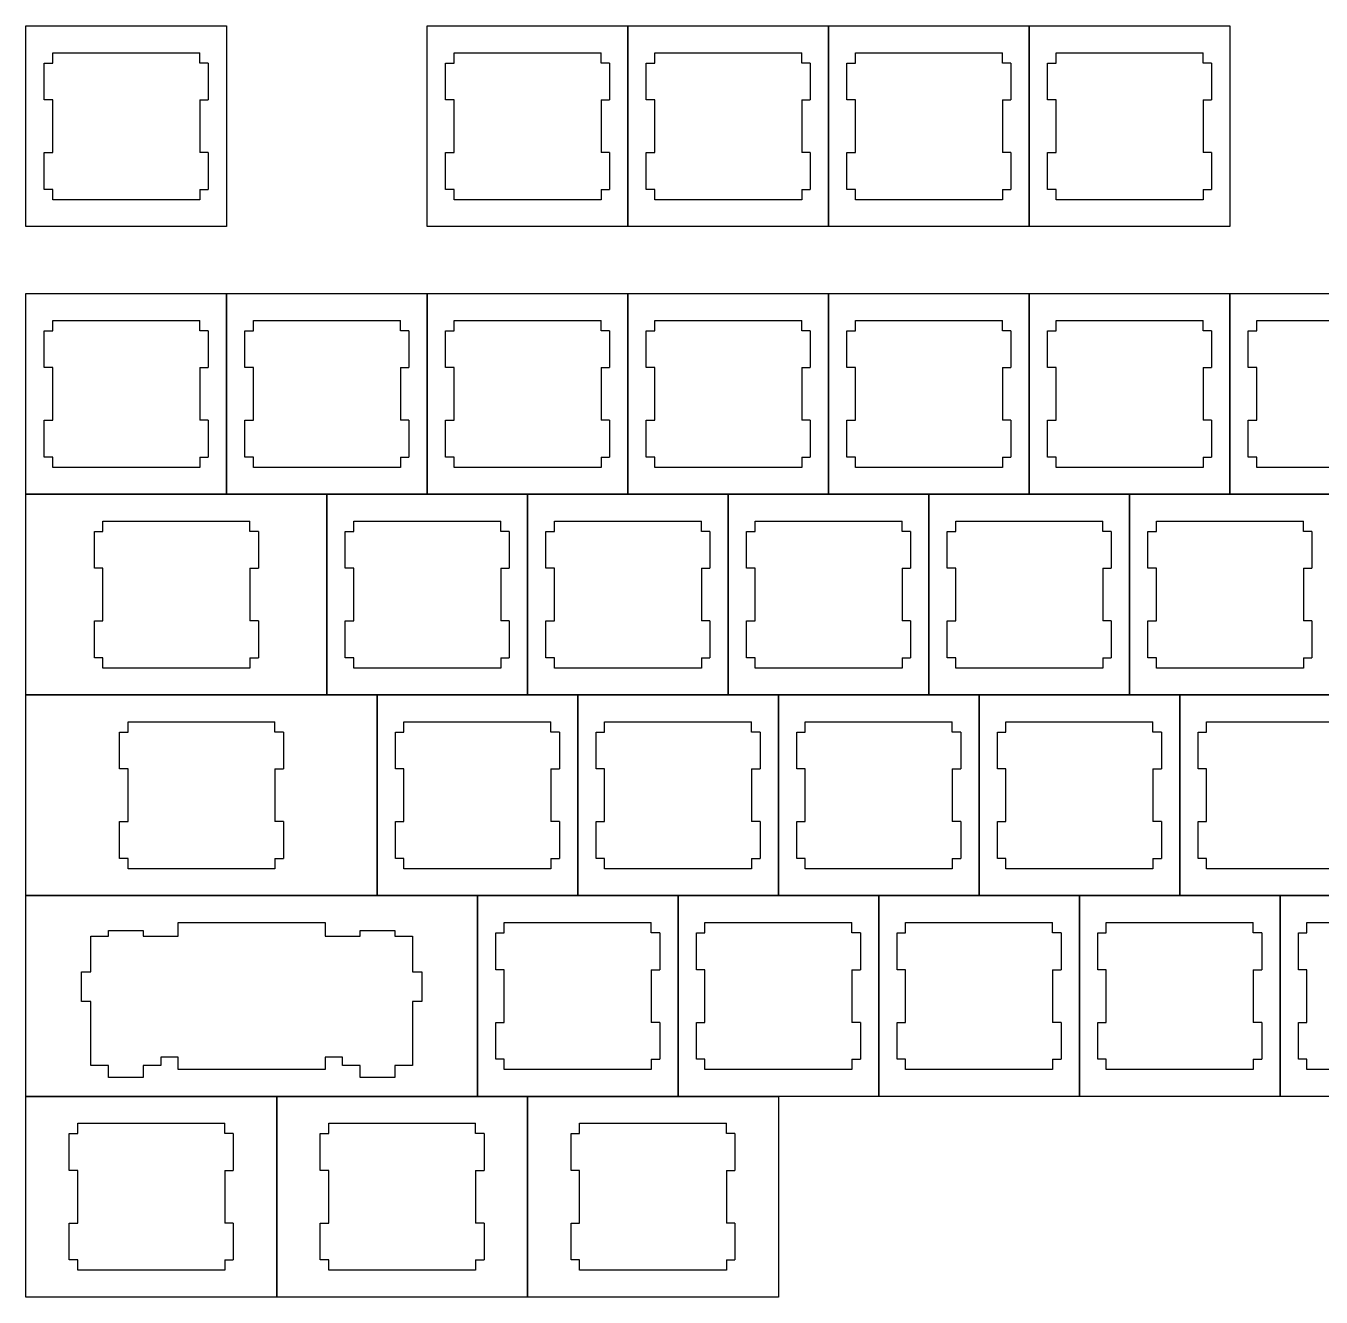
# Model space of a CAD drawing. Header units: inches. Extents: x -2.1 to 25.5, y 2.5 to 14.2.
# Drawn here: x 8.5 to 13.341, y 3.875 to 8.625 of the extents above; entities that cross this region are included whole.
import ezdxf

# ---------------------------------------------------------------- set-up
doc = ezdxf.new("R2010")
doc.units = ezdxf.units.IN
doc.layers.add('Cuts', color=7, linetype='Continuous')
doc.layers.add('Keys', color=7, linetype='Continuous')

msp = doc.modelspace()

# ---------------------------------------------------------------- linework, layer by layer
at = {"layer": 'Cuts', "color": 7, "true_color": 0xffffff}
for p, q in [((8.60049, 8.48598), (8.60049, 8.52451)), ((8.60049, 8.52451), (9.14951, 8.52451)), ((9.14951, 8.48598), (9.14951, 8.52451)), ((10.10049, 8.48598), (10.10049, 8.52451)), ((10.10049, 8.52451), (10.64951, 8.52451)), ((10.64951, 8.48598), (10.64951, 8.52451)), ((10.85049, 8.48598), (10.85049, 8.52451)), ((10.85049, 8.52451), (11.39951, 8.52451)), ((11.39951, 8.48598), (11.39951, 8.52451)), ((11.60049, 8.48598), (11.60049, 8.52451)), ((11.60049, 8.52451), (12.14951, 8.52451)), ((12.14951, 8.48598), (12.14951, 8.52451)), ((12.35049, 8.48598), (12.35049, 8.52451)), ((12.35049, 8.52451), (12.89951, 8.52451)), ((12.89951, 8.48598), (12.89951, 8.52451)), ((8.56855, 8.48598), (8.60049, 8.48598)), ((8.56855, 8.34842), (8.56855, 8.48598)), ((9.18145, 8.48598), (9.14951, 8.48598)), ((9.18145, 8.48598), (9.18145, 8.34842)), ((10.06855, 8.48598), (10.10049, 8.48598)), ((10.06855, 8.34842), (10.06855, 8.48598)), ((10.68145, 8.48598), (10.64951, 8.48598)), ((10.68145, 8.48598), (10.68145, 8.34842)), ((10.81855, 8.48598), (10.85049, 8.48598)), ((10.81855, 8.34842), (10.81855, 8.48598)), ((11.43145, 8.48598), (11.39951, 8.48598)), ((11.43145, 8.48598), (11.43145, 8.34842)), ((11.56855, 8.48598), (11.60049, 8.48598)), ((11.56855, 8.34842), (11.56855, 8.48598)), ((12.18145, 8.48598), (12.14951, 8.48598)), ((12.18145, 8.48598), (12.18145, 8.34842)), ((12.31855, 8.48598), (12.35049, 8.48598)), ((12.31855, 8.34842), (12.31855, 8.48598)), ((12.93145, 8.48598), (12.89951, 8.48598)), ((12.93145, 8.48598), (12.93145, 8.34842)), ((8.60049, 8.34842), (8.56855, 8.34842)), ((8.60049, 8.15158), (8.60049, 8.34842)), ((9.14951, 8.34842), (9.18145, 8.34842)), ((9.14951, 8.34842), (9.14951, 8.15158)), ((10.10049, 8.34842), (10.06855, 8.34842)), ((10.10049, 8.15158), (10.10049, 8.34842)), ((10.64951, 8.34842), (10.68145, 8.34842)), ((10.64951, 8.34842), (10.64951, 8.15158)), ((10.85049, 8.34842), (10.81855, 8.34842)), ((10.85049, 8.15158), (10.85049, 8.34842)), ((11.39951, 8.34842), (11.43145, 8.34842)), ((11.39951, 8.34842), (11.39951, 8.15158)), ((11.60049, 8.34842), (11.56855, 8.34842)), ((11.60049, 8.15158), (11.60049, 8.34842)), ((12.14951, 8.34842), (12.18145, 8.34842)), ((12.14951, 8.34842), (12.14951, 8.15158)), ((12.35049, 8.34842), (12.31855, 8.34842)), ((12.35049, 8.15158), (12.35049, 8.34842)), ((12.89951, 8.34842), (12.93145, 8.34842)), ((12.89951, 8.34842), (12.89951, 8.15158)), ((8.56855, 8.15158), (8.60049, 8.15158)), ((8.56855, 8.01402), (8.56855, 8.15158)), ((9.18145, 8.15158), (9.14951, 8.15158)), ((9.18145, 8.15158), (9.18145, 8.01402)), ((10.06855, 8.15158), (10.10049, 8.15158)), ((10.06855, 8.01402), (10.06855, 8.15158)), ((10.68145, 8.15158), (10.64951, 8.15158)), ((10.68145, 8.15158), (10.68145, 8.01402)), ((10.81855, 8.15158), (10.85049, 8.15158)), ((10.81855, 8.01402), (10.81855, 8.15158)), ((11.43145, 8.15158), (11.39951, 8.15158)), ((11.43145, 8.15158), (11.43145, 8.01402)), ((11.56855, 8.15158), (11.60049, 8.15158)), ((11.56855, 8.01402), (11.56855, 8.15158)), ((12.18145, 8.15158), (12.14951, 8.15158)), ((12.18145, 8.15158), (12.18145, 8.01402)), ((12.31855, 8.15158), (12.35049, 8.15158)), ((12.31855, 8.01402), (12.31855, 8.15158)), ((12.93145, 8.15158), (12.89951, 8.15158)), ((12.93145, 8.15158), (12.93145, 8.01402)), ((8.60049, 8.01402), (8.56855, 8.01402)), ((8.60049, 7.97549), (8.60049, 8.01402)), ((9.14951, 8.01402), (9.14951, 7.97549)), ((9.14951, 8.01402), (9.18145, 8.01402)), ((10.10049, 8.01402), (10.06855, 8.01402)), ((10.10049, 7.97549), (10.10049, 8.01402)), ((10.64951, 8.01402), (10.64951, 7.97549)), ((10.64951, 8.01402), (10.68145, 8.01402)), ((10.85049, 8.01402), (10.81855, 8.01402)), ((10.85049, 7.97549), (10.85049, 8.01402)), ((11.39951, 8.01402), (11.39951, 7.97549)), ((11.39951, 8.01402), (11.43145, 8.01402)), ((11.60049, 8.01402), (11.56855, 8.01402)), ((11.60049, 7.97549), (11.60049, 8.01402)), ((12.14951, 8.01402), (12.14951, 7.97549)), ((12.14951, 8.01402), (12.18145, 8.01402)), ((12.35049, 8.01402), (12.31855, 8.01402)), ((12.35049, 7.97549), (12.35049, 8.01402)), ((12.89951, 8.01402), (12.89951, 7.97549)), ((12.89951, 8.01402), (12.93145, 8.01402)), ((9.14951, 7.97549), (8.60049, 7.97549)), ((10.64951, 7.97549), (10.10049, 7.97549)), ((11.39951, 7.97549), (10.85049, 7.97549)), ((12.14951, 7.97549), (11.60049, 7.97549)), ((12.89951, 7.97549), (12.35049, 7.97549)), ((8.60049, 7.48598), (8.60049, 7.52451)), ((8.60049, 7.52451), (9.14951, 7.52451)), ((9.14951, 7.48598), (9.14951, 7.52451)), ((9.35049, 7.48598), (9.35049, 7.52451)), ((9.35049, 7.52451), (9.89951, 7.52451)), ((9.89951, 7.48598), (9.89951, 7.52451)), ((10.10049, 7.48598), (10.10049, 7.52451)), ((10.10049, 7.52451), (10.64951, 7.52451)), ((10.64951, 7.48598), (10.64951, 7.52451)), ((10.85049, 7.48598), (10.85049, 7.52451)), ((10.85049, 7.52451), (11.39951, 7.52451)), ((11.39951, 7.48598), (11.39951, 7.52451)), ((11.60049, 7.48598), (11.60049, 7.52451)), ((11.60049, 7.52451), (12.14951, 7.52451)), ((12.14951, 7.48598), (12.14951, 7.52451)), ((12.35049, 7.48598), (12.35049, 7.52451)), ((12.35049, 7.52451), (12.89951, 7.52451)), ((12.89951, 7.48598), (12.89951, 7.52451)), ((13.10049, 7.48598), (13.10049, 7.52451)), ((13.10049, 7.52451), (13.64951, 7.52451)), ((8.56855, 7.48598), (8.60049, 7.48598)), ((8.56855, 7.34842), (8.56855, 7.48598)), ((9.18145, 7.48598), (9.14951, 7.48598)), ((9.18145, 7.48598), (9.18145, 7.34842)), ((9.31855, 7.48598), (9.35049, 7.48598)), ((9.31855, 7.34842), (9.31855, 7.48598)), ((9.93145, 7.48598), (9.89951, 7.48598)), ((9.93145, 7.48598), (9.93145, 7.34842)), ((10.06855, 7.48598), (10.10049, 7.48598)), ((10.06855, 7.34842), (10.06855, 7.48598)), ((10.68145, 7.48598), (10.64951, 7.48598)), ((10.68145, 7.48598), (10.68145, 7.34842)), ((10.81855, 7.48598), (10.85049, 7.48598)), ((10.81855, 7.34842), (10.81855, 7.48598)), ((11.43145, 7.48598), (11.39951, 7.48598)), ((11.43145, 7.48598), (11.43145, 7.34842)), ((11.56855, 7.48598), (11.60049, 7.48598)), ((11.56855, 7.34842), (11.56855, 7.48598)), ((12.18145, 7.48598), (12.14951, 7.48598)), ((12.18145, 7.48598), (12.18145, 7.34842)), ((12.31855, 7.48598), (12.35049, 7.48598)), ((12.31855, 7.34842), (12.31855, 7.48598)), ((12.93145, 7.48598), (12.89951, 7.48598)), ((12.93145, 7.48598), (12.93145, 7.34842)), ((13.06855, 7.48598), (13.10049, 7.48598)), ((13.06855, 7.34842), (13.06855, 7.48598)), ((8.60049, 7.34842), (8.56855, 7.34842)), ((8.60049, 7.15158), (8.60049, 7.34842)), ((9.14951, 7.34842), (9.18145, 7.34842)), ((9.14951, 7.34842), (9.14951, 7.15158)), ((9.35049, 7.34842), (9.31855, 7.34842)), ((9.35049, 7.15158), (9.35049, 7.34842)), ((9.89951, 7.34842), (9.93145, 7.34842)), ((9.89951, 7.34842), (9.89951, 7.15158)), ((10.10049, 7.34842), (10.06855, 7.34842)), ((10.10049, 7.15158), (10.10049, 7.34842)), ((10.64951, 7.34842), (10.68145, 7.34842)), ((10.64951, 7.34842), (10.64951, 7.15158)), ((10.85049, 7.34842), (10.81855, 7.34842)), ((10.85049, 7.15158), (10.85049, 7.34842)), ((11.39951, 7.34842), (11.43145, 7.34842)), ((11.39951, 7.34842), (11.39951, 7.15158)), ((11.60049, 7.34842), (11.56855, 7.34842)), ((11.60049, 7.15158), (11.60049, 7.34842)), ((12.14951, 7.34842), (12.18145, 7.34842)), ((12.14951, 7.34842), (12.14951, 7.15158)), ((12.35049, 7.34842), (12.31855, 7.34842)), ((12.35049, 7.15158), (12.35049, 7.34842)), ((12.89951, 7.34842), (12.93145, 7.34842)), ((12.89951, 7.34842), (12.89951, 7.15158)), ((13.10049, 7.34842), (13.06855, 7.34842)), ((13.10049, 7.15158), (13.10049, 7.34842)), ((8.56855, 7.15158), (8.60049, 7.15158)), ((8.56855, 7.01402), (8.56855, 7.15158)), ((9.18145, 7.15158), (9.14951, 7.15158)), ((9.18145, 7.15158), (9.18145, 7.01402)), ((9.31855, 7.15158), (9.35049, 7.15158)), ((9.31855, 7.01402), (9.31855, 7.15158)), ((9.93145, 7.15158), (9.89951, 7.15158)), ((9.93145, 7.15158), (9.93145, 7.01402)), ((10.06855, 7.15158), (10.10049, 7.15158)), ((10.06855, 7.01402), (10.06855, 7.15158)), ((10.68145, 7.15158), (10.64951, 7.15158)), ((10.68145, 7.15158), (10.68145, 7.01402)), ((10.81855, 7.15158), (10.85049, 7.15158)), ((10.81855, 7.01402), (10.81855, 7.15158)), ((11.43145, 7.15158), (11.39951, 7.15158)), ((11.43145, 7.15158), (11.43145, 7.01402)), ((11.56855, 7.15158), (11.60049, 7.15158)), ((11.56855, 7.01402), (11.56855, 7.15158)), ((12.18145, 7.15158), (12.14951, 7.15158)), ((12.18145, 7.15158), (12.18145, 7.01402)), ((12.31855, 7.15158), (12.35049, 7.15158)), ((12.31855, 7.01402), (12.31855, 7.15158)), ((12.93145, 7.15158), (12.89951, 7.15158)), ((12.93145, 7.15158), (12.93145, 7.01402)), ((13.06855, 7.15158), (13.10049, 7.15158)), ((13.06855, 7.01402), (13.06855, 7.15158)), ((8.60049, 7.01402), (8.56855, 7.01402)), ((8.60049, 6.97549), (8.60049, 7.01402)), ((9.14951, 6.97549), (8.60049, 6.97549)), ((9.14951, 7.01402), (9.14951, 6.97549)), ((9.14951, 7.01402), (9.18145, 7.01402)), ((9.35049, 7.01402), (9.31855, 7.01402)), ((9.35049, 6.97549), (9.35049, 7.01402)), ((9.89951, 6.97549), (9.35049, 6.97549)), ((9.89951, 7.01402), (9.89951, 6.97549)), ((9.89951, 7.01402), (9.93145, 7.01402)), ((10.10049, 7.01402), (10.06855, 7.01402)), ((10.10049, 6.97549), (10.10049, 7.01402)), ((10.64951, 6.97549), (10.10049, 6.97549)), ((10.64951, 7.01402), (10.64951, 6.97549)), ((10.64951, 7.01402), (10.68145, 7.01402)), ((10.85049, 7.01402), (10.81855, 7.01402)), ((10.85049, 6.97549), (10.85049, 7.01402)), ((11.39951, 6.97549), (10.85049, 6.97549)), ((11.39951, 7.01402), (11.39951, 6.97549)), ((11.39951, 7.01402), (11.43145, 7.01402)), ((11.60049, 7.01402), (11.56855, 7.01402)), ((11.60049, 6.97549), (11.60049, 7.01402)), ((12.14951, 6.97549), (11.60049, 6.97549)), ((12.14951, 7.01402), (12.14951, 6.97549)), ((12.14951, 7.01402), (12.18145, 7.01402)), ((12.35049, 7.01402), (12.31855, 7.01402)), ((12.35049, 6.97549), (12.35049, 7.01402)), ((12.89951, 6.97549), (12.35049, 6.97549)), ((12.89951, 7.01402), (12.89951, 6.97549)), ((12.89951, 7.01402), (12.93145, 7.01402)), ((13.10049, 7.01402), (13.06855, 7.01402)), ((13.10049, 6.97549), (13.10049, 7.01402)), ((13.64951, 6.97549), (13.10049, 6.97549)), ((8.75605, 6.73598), (8.78799, 6.73598)), ((8.75605, 6.59842), (8.75605, 6.73598)), ((8.78799, 6.73598), (8.78799, 6.77451)), ((8.78799, 6.77451), (9.33701, 6.77451)), ((9.33701, 6.73598), (9.33701, 6.77451)), ((9.36895, 6.73598), (9.33701, 6.73598)), ((9.36895, 6.73598), (9.36895, 6.59842)), ((9.69355, 6.73598), (9.72549, 6.73598)), ((9.69355, 6.59842), (9.69355, 6.73598)), ((9.72549, 6.73598), (9.72549, 6.77451)), ((9.72549, 6.77451), (10.27451, 6.77451)), ((10.27451, 6.73598), (10.27451, 6.77451)), ((10.30645, 6.73598), (10.27451, 6.73598)), ((10.30645, 6.73598), (10.30645, 6.59842)), ((10.44355, 6.73598), (10.47549, 6.73598)), ((10.44355, 6.59842), (10.44355, 6.73598)), ((10.47549, 6.73598), (10.47549, 6.77451)), ((10.47549, 6.77451), (11.02451, 6.77451)), ((11.02451, 6.73598), (11.02451, 6.77451)), ((11.05645, 6.73598), (11.02451, 6.73598)), ((11.05645, 6.73598), (11.05645, 6.59842)), ((11.19355, 6.73598), (11.22549, 6.73598)), ((11.19355, 6.59842), (11.19355, 6.73598)), ((11.22549, 6.73598), (11.22549, 6.77451)), ((11.22549, 6.77451), (11.77451, 6.77451)), ((11.77451, 6.73598), (11.77451, 6.77451)), ((11.80645, 6.73598), (11.77451, 6.73598)), ((11.80645, 6.73598), (11.80645, 6.59842)), ((11.94355, 6.73598), (11.97549, 6.73598)), ((11.94355, 6.59842), (11.94355, 6.73598)), ((11.97549, 6.73598), (11.97549, 6.77451)), ((11.97549, 6.77451), (12.52451, 6.77451)), ((12.52451, 6.73598), (12.52451, 6.77451)), ((12.55645, 6.73598), (12.52451, 6.73598)), ((12.55645, 6.73598), (12.55645, 6.59842)), ((12.69355, 6.73598), (12.72549, 6.73598)), ((12.69355, 6.59842), (12.69355, 6.73598)), ((12.72549, 6.73598), (12.72549, 6.77451)), ((12.72549, 6.77451), (13.27451, 6.77451)), ((13.27451, 6.73598), (13.27451, 6.77451)), ((13.30645, 6.73598), (13.27451, 6.73598)), ((13.30645, 6.73598), (13.30645, 6.59842)), ((8.78799, 6.59842), (8.75605, 6.59842)), ((8.78799, 6.40158), (8.78799, 6.59842)), ((9.33701, 6.59842), (9.36895, 6.59842)), ((9.33701, 6.59842), (9.33701, 6.40158)), ((9.72549, 6.59842), (9.69355, 6.59842)), ((9.72549, 6.40158), (9.72549, 6.59842)), ((10.27451, 6.59842), (10.30645, 6.59842)), ((10.27451, 6.59842), (10.27451, 6.40158)), ((10.47549, 6.59842), (10.44355, 6.59842)), ((10.47549, 6.40158), (10.47549, 6.59842)), ((11.02451, 6.59842), (11.05645, 6.59842)), ((11.02451, 6.59842), (11.02451, 6.40158)), ((11.22549, 6.59842), (11.19355, 6.59842)), ((11.22549, 6.40158), (11.22549, 6.59842)), ((11.77451, 6.59842), (11.80645, 6.59842)), ((11.77451, 6.59842), (11.77451, 6.40158)), ((11.97549, 6.59842), (11.94355, 6.59842)), ((11.97549, 6.40158), (11.97549, 6.59842)), ((12.52451, 6.59842), (12.55645, 6.59842)), ((12.52451, 6.59842), (12.52451, 6.40158)), ((12.72549, 6.59842), (12.69355, 6.59842)), ((12.72549, 6.40158), (12.72549, 6.59842)), ((13.27451, 6.59842), (13.30645, 6.59842)), ((13.27451, 6.59842), (13.27451, 6.40158)), ((8.75605, 6.40158), (8.78799, 6.40158)), ((8.75605, 6.26402), (8.75605, 6.40158)), ((9.36895, 6.40158), (9.33701, 6.40158)), ((9.36895, 6.40158), (9.36895, 6.26402)), ((9.69355, 6.40158), (9.72549, 6.40158)), ((9.69355, 6.26402), (9.69355, 6.40158)), ((10.30645, 6.40158), (10.27451, 6.40158)), ((10.30645, 6.40158), (10.30645, 6.26402)), ((10.44355, 6.40158), (10.47549, 6.40158)), ((10.44355, 6.26402), (10.44355, 6.40158)), ((11.05645, 6.40158), (11.02451, 6.40158)), ((11.05645, 6.40158), (11.05645, 6.26402)), ((11.19355, 6.40158), (11.22549, 6.40158)), ((11.19355, 6.26402), (11.19355, 6.40158)), ((11.80645, 6.40158), (11.77451, 6.40158)), ((11.80645, 6.40158), (11.80645, 6.26402)), ((11.94355, 6.40158), (11.97549, 6.40158)), ((11.94355, 6.26402), (11.94355, 6.40158)), ((12.55645, 6.40158), (12.52451, 6.40158)), ((12.55645, 6.40158), (12.55645, 6.26402)), ((12.69355, 6.40158), (12.72549, 6.40158)), ((12.69355, 6.26402), (12.69355, 6.40158)), ((13.30645, 6.40158), (13.27451, 6.40158)), ((13.30645, 6.40158), (13.30645, 6.26402)), ((8.78799, 6.26402), (8.75605, 6.26402)), ((8.78799, 6.22549), (8.78799, 6.26402)), ((9.33701, 6.26402), (9.33701, 6.22549)), ((9.33701, 6.26402), (9.36895, 6.26402)), ((9.72549, 6.26402), (9.69355, 6.26402)), ((9.72549, 6.22549), (9.72549, 6.26402)), ((10.27451, 6.26402), (10.27451, 6.22549)), ((10.27451, 6.26402), (10.30645, 6.26402)), ((10.47549, 6.26402), (10.44355, 6.26402)), ((10.47549, 6.22549), (10.47549, 6.26402)), ((11.02451, 6.26402), (11.02451, 6.22549)), ((11.02451, 6.26402), (11.05645, 6.26402)), ((11.22549, 6.26402), (11.19355, 6.26402)), ((11.22549, 6.22549), (11.22549, 6.26402)), ((11.77451, 6.26402), (11.77451, 6.22549)), ((11.77451, 6.26402), (11.80645, 6.26402)), ((11.97549, 6.26402), (11.94355, 6.26402)), ((11.97549, 6.22549), (11.97549, 6.26402)), ((12.52451, 6.26402), (12.52451, 6.22549)), ((12.52451, 6.26402), (12.55645, 6.26402)), ((12.72549, 6.26402), (12.69355, 6.26402)), ((12.72549, 6.22549), (12.72549, 6.26402)), ((13.27451, 6.26402), (13.27451, 6.22549)), ((13.27451, 6.26402), (13.30645, 6.26402)), ((9.33701, 6.22549), (8.78799, 6.22549)), ((10.27451, 6.22549), (9.72549, 6.22549)), ((11.02451, 6.22549), (10.47549, 6.22549)), ((11.77451, 6.22549), (11.22549, 6.22549)), ((12.52451, 6.22549), (11.97549, 6.22549)), ((13.27451, 6.22549), (12.72549, 6.22549)), ((8.88174, 5.98598), (8.88174, 6.02451)), ((8.88174, 6.02451), (9.43076, 6.02451)), ((9.43076, 5.98598), (9.43076, 6.02451)), ((9.91299, 5.98598), (9.91299, 6.02451)), ((9.91299, 6.02451), (10.46201, 6.02451)), ((10.46201, 5.98598), (10.46201, 6.02451)), ((10.66299, 5.98598), (10.66299, 6.02451)), ((10.66299, 6.02451), (11.21201, 6.02451)), ((11.21201, 5.98598), (11.21201, 6.02451)), ((11.41299, 5.98598), (11.41299, 6.02451)), ((11.41299, 6.02451), (11.96201, 6.02451)), ((11.96201, 5.98598), (11.96201, 6.02451)), ((12.16299, 5.98598), (12.16299, 6.02451)), ((12.16299, 6.02451), (12.71201, 6.02451)), ((12.71201, 5.98598), (12.71201, 6.02451)), ((12.91299, 5.98598), (12.91299, 6.02451)), ((12.91299, 6.02451), (13.46201, 6.02451)), ((8.8498, 5.98598), (8.88174, 5.98598)), ((8.8498, 5.84842), (8.8498, 5.98598)), ((9.4627, 5.98598), (9.43076, 5.98598)), ((9.4627, 5.98598), (9.4627, 5.84842)), ((9.88105, 5.98598), (9.91299, 5.98598)), ((9.88105, 5.84842), (9.88105, 5.98598)), ((10.49395, 5.98598), (10.46201, 5.98598)), ((10.49395, 5.98598), (10.49395, 5.84842)), ((10.63105, 5.98598), (10.66299, 5.98598)), ((10.63105, 5.84842), (10.63105, 5.98598)), ((11.24395, 5.98598), (11.21201, 5.98598)), ((11.24395, 5.98598), (11.24395, 5.84842)), ((11.38105, 5.98598), (11.41299, 5.98598)), ((11.38105, 5.84842), (11.38105, 5.98598)), ((11.99395, 5.98598), (11.96201, 5.98598)), ((11.99395, 5.98598), (11.99395, 5.84842)), ((12.13105, 5.98598), (12.16299, 5.98598)), ((12.13105, 5.84842), (12.13105, 5.98598)), ((12.74395, 5.98598), (12.71201, 5.98598)), ((12.74395, 5.98598), (12.74395, 5.84842)), ((12.88105, 5.98598), (12.91299, 5.98598)), ((12.88105, 5.84842), (12.88105, 5.98598)), ((8.88174, 5.84842), (8.8498, 5.84842)), ((8.88174, 5.65158), (8.88174, 5.84842)), ((9.43076, 5.84842), (9.4627, 5.84842)), ((9.43076, 5.84842), (9.43076, 5.65158)), ((9.91299, 5.84842), (9.88105, 5.84842)), ((9.91299, 5.65158), (9.91299, 5.84842)), ((10.46201, 5.84842), (10.49395, 5.84842)), ((10.46201, 5.84842), (10.46201, 5.65158)), ((10.66299, 5.84842), (10.63105, 5.84842)), ((10.66299, 5.65158), (10.66299, 5.84842)), ((11.21201, 5.84842), (11.24395, 5.84842)), ((11.21201, 5.84842), (11.21201, 5.65158)), ((11.41299, 5.84842), (11.38105, 5.84842)), ((11.41299, 5.65158), (11.41299, 5.84842)), ((11.96201, 5.84842), (11.99395, 5.84842)), ((11.96201, 5.84842), (11.96201, 5.65158)), ((12.16299, 5.84842), (12.13105, 5.84842)), ((12.16299, 5.65158), (12.16299, 5.84842)), ((12.71201, 5.84842), (12.74395, 5.84842)), ((12.71201, 5.84842), (12.71201, 5.65158)), ((12.91299, 5.84842), (12.88105, 5.84842)), ((12.91299, 5.65158), (12.91299, 5.84842)), ((8.8498, 5.65158), (8.88174, 5.65158)), ((8.8498, 5.51402), (8.8498, 5.65158)), ((9.4627, 5.65158), (9.43076, 5.65158)), ((9.4627, 5.65158), (9.4627, 5.51402)), ((9.88105, 5.65158), (9.91299, 5.65158)), ((9.88105, 5.51402), (9.88105, 5.65158)), ((10.49395, 5.65158), (10.46201, 5.65158)), ((10.49395, 5.65158), (10.49395, 5.51402)), ((10.63105, 5.65158), (10.66299, 5.65158)), ((10.63105, 5.51402), (10.63105, 5.65158)), ((11.24395, 5.65158), (11.21201, 5.65158)), ((11.24395, 5.65158), (11.24395, 5.51402)), ((11.38105, 5.65158), (11.41299, 5.65158)), ((11.38105, 5.51402), (11.38105, 5.65158)), ((11.99395, 5.65158), (11.96201, 5.65158)), ((11.99395, 5.65158), (11.99395, 5.51402)), ((12.13105, 5.65158), (12.16299, 5.65158)), ((12.13105, 5.51402), (12.13105, 5.65158)), ((12.74395, 5.65158), (12.71201, 5.65158)), ((12.74395, 5.65158), (12.74395, 5.51402)), ((12.88105, 5.65158), (12.91299, 5.65158)), ((12.88105, 5.51402), (12.88105, 5.65158)), ((8.88174, 5.51402), (8.8498, 5.51402)), ((8.88174, 5.47549), (8.88174, 5.51402)), ((9.43076, 5.47549), (8.88174, 5.47549)), ((9.43076, 5.51402), (9.43076, 5.47549)), ((9.43076, 5.51402), (9.4627, 5.51402)), ((9.91299, 5.51402), (9.88105, 5.51402)), ((9.91299, 5.47549), (9.91299, 5.51402)), ((10.46201, 5.47549), (9.91299, 5.47549)), ((10.46201, 5.51402), (10.46201, 5.47549)), ((10.46201, 5.51402), (10.49395, 5.51402)), ((10.66299, 5.51402), (10.63105, 5.51402)), ((10.66299, 5.47549), (10.66299, 5.51402)), ((11.21201, 5.47549), (10.66299, 5.47549)), ((11.21201, 5.51402), (11.21201, 5.47549)), ((11.21201, 5.51402), (11.24395, 5.51402)), ((11.41299, 5.51402), (11.38105, 5.51402)), ((11.41299, 5.47549), (11.41299, 5.51402)), ((11.96201, 5.47549), (11.41299, 5.47549)), ((11.96201, 5.51402), (11.96201, 5.47549)), ((11.96201, 5.51402), (11.99395, 5.51402)), ((12.16299, 5.51402), (12.13105, 5.51402)), ((12.16299, 5.47549), (12.16299, 5.51402)), ((12.71201, 5.47549), (12.16299, 5.47549)), ((12.71201, 5.51402), (12.71201, 5.47549)), ((12.71201, 5.51402), (12.74395, 5.51402)), ((12.91299, 5.51402), (12.88105, 5.51402)), ((12.91299, 5.47549), (12.91299, 5.51402)), ((13.46201, 5.47549), (12.91299, 5.47549)), ((8.80875, 5.224), (8.80875, 5.245)), ((8.80875, 5.245), (8.93875, 5.245)), ((8.93875, 5.245), (8.93875, 5.224)), ((9.06875, 5.275), (9.61875, 5.275)), ((9.06875, 5.224), (9.06875, 5.275)), ((9.61875, 5.275), (9.61875, 5.224)), ((9.74875, 5.224), (9.74875, 5.245)), ((9.74875, 5.245), (9.87875, 5.245)), ((9.87875, 5.245), (9.87875, 5.224)), ((10.25605, 5.23598), (10.28799, 5.23598)), ((10.25605, 5.09842), (10.25605, 5.23598)), ((10.28799, 5.23598), (10.28799, 5.27451)), ((10.28799, 5.27451), (10.83701, 5.27451)), ((10.83701, 5.23598), (10.83701, 5.27451)), ((10.86895, 5.23598), (10.83701, 5.23598)), ((10.86895, 5.23598), (10.86895, 5.09842)), ((11.00605, 5.23598), (11.03799, 5.23598)), ((11.00605, 5.09842), (11.00605, 5.23598)), ((11.03799, 5.23598), (11.03799, 5.27451)), ((11.03799, 5.27451), (11.58701, 5.27451)), ((11.58701, 5.23598), (11.58701, 5.27451)), ((11.61895, 5.23598), (11.58701, 5.23598)), ((11.61895, 5.23598), (11.61895, 5.09842)), ((11.75605, 5.23598), (11.78799, 5.23598)), ((11.75605, 5.09842), (11.75605, 5.23598)), ((11.78799, 5.23598), (11.78799, 5.27451)), ((11.78799, 5.27451), (12.33701, 5.27451)), ((12.33701, 5.23598), (12.33701, 5.27451)), ((12.36895, 5.23598), (12.33701, 5.23598)), ((12.36895, 5.23598), (12.36895, 5.09842)), ((12.50605, 5.23598), (12.53799, 5.23598)), ((12.50605, 5.09842), (12.50605, 5.23598)), ((12.53799, 5.23598), (12.53799, 5.27451)), ((12.53799, 5.27451), (13.08701, 5.27451)), ((13.08701, 5.23598), (13.08701, 5.27451)), ((13.11895, 5.23598), (13.08701, 5.23598)), ((13.11895, 5.23598), (13.11895, 5.09842)), ((13.25605, 5.23598), (13.28799, 5.23598)), ((13.25605, 5.09842), (13.25605, 5.23598)), ((13.28799, 5.23598), (13.28799, 5.27451)), ((13.28799, 5.27451), (13.83701, 5.27451)), ((8.74275, 5.09), (8.74275, 5.224)), ((8.74275, 5.224), (8.80875, 5.224)), ((8.93875, 5.224), (9.06875, 5.224)), ((9.61875, 5.224), (9.74875, 5.224)), ((9.87875, 5.224), (9.94475, 5.224)), ((9.94475, 5.224), (9.94475, 5.09)), ((8.70775, 4.98), (8.70775, 5.09)), ((8.70775, 5.09), (8.74275, 5.09)), ((9.94475, 5.09), (9.97975, 5.09)), ((9.97975, 5.09), (9.97975, 4.98)), ((10.28799, 5.09842), (10.25605, 5.09842)), ((10.28799, 4.90158), (10.28799, 5.09842)), ((10.83701, 5.09842), (10.86895, 5.09842)), ((10.83701, 5.09842), (10.83701, 4.90158)), ((11.03799, 5.09842), (11.00605, 5.09842)), ((11.03799, 4.90158), (11.03799, 5.09842)), ((11.58701, 5.09842), (11.61895, 5.09842)), ((11.58701, 5.09842), (11.58701, 4.90158)), ((11.78799, 5.09842), (11.75605, 5.09842)), ((11.78799, 4.90158), (11.78799, 5.09842)), ((12.33701, 5.09842), (12.36895, 5.09842)), ((12.33701, 5.09842), (12.33701, 4.90158)), ((12.53799, 5.09842), (12.50605, 5.09842)), ((12.53799, 4.90158), (12.53799, 5.09842)), ((13.08701, 5.09842), (13.11895, 5.09842)), ((13.08701, 5.09842), (13.08701, 4.90158)), ((13.28799, 5.09842), (13.25605, 5.09842)), ((13.28799, 4.90158), (13.28799, 5.09842)), ((8.74275, 4.98), (8.70775, 4.98)), ((8.74275, 4.74), (8.74275, 4.98)), ((9.97975, 4.98), (9.94475, 4.98)), ((9.94475, 4.98), (9.94475, 4.74)), ((10.25605, 4.90158), (10.28799, 4.90158)), ((10.25605, 4.76402), (10.25605, 4.90158)), ((10.86895, 4.90158), (10.83701, 4.90158)), ((10.86895, 4.90158), (10.86895, 4.76402)), ((11.00605, 4.90158), (11.03799, 4.90158)), ((11.00605, 4.76402), (11.00605, 4.90158)), ((11.61895, 4.90158), (11.58701, 4.90158)), ((11.61895, 4.90158), (11.61895, 4.76402)), ((11.75605, 4.90158), (11.78799, 4.90158)), ((11.75605, 4.76402), (11.75605, 4.90158)), ((12.36895, 4.90158), (12.33701, 4.90158)), ((12.36895, 4.90158), (12.36895, 4.76402)), ((12.50605, 4.90158), (12.53799, 4.90158)), ((12.50605, 4.76402), (12.50605, 4.90158)), ((13.11895, 4.90158), (13.08701, 4.90158)), ((13.11895, 4.90158), (13.11895, 4.76402)), ((13.25605, 4.90158), (13.28799, 4.90158)), ((13.25605, 4.76402), (13.25605, 4.90158)), ((9.06875, 4.771), (9.00475, 4.771)), ((9.00475, 4.771), (9.00475, 4.74)), ((9.06875, 4.725), (9.06875, 4.771)), ((9.68275, 4.771), (9.61875, 4.771)), ((9.61875, 4.771), (9.61875, 4.725)), ((9.68275, 4.74), (9.68275, 4.771)), ((10.28799, 4.76402), (10.25605, 4.76402)), ((10.28799, 4.72549), (10.28799, 4.76402)), ((10.83701, 4.76402), (10.83701, 4.72549)), ((10.83701, 4.76402), (10.86895, 4.76402)), ((11.03799, 4.76402), (11.00605, 4.76402)), ((11.03799, 4.72549), (11.03799, 4.76402)), ((11.58701, 4.76402), (11.58701, 4.72549)), ((11.58701, 4.76402), (11.61895, 4.76402)), ((11.78799, 4.76402), (11.75605, 4.76402)), ((11.78799, 4.72549), (11.78799, 4.76402)), ((12.33701, 4.76402), (12.33701, 4.72549)), ((12.33701, 4.76402), (12.36895, 4.76402)), ((12.53799, 4.76402), (12.50605, 4.76402)), ((12.53799, 4.72549), (12.53799, 4.76402)), ((13.08701, 4.76402), (13.08701, 4.72549)), ((13.08701, 4.76402), (13.11895, 4.76402)), ((13.28799, 4.76402), (13.25605, 4.76402)), ((13.28799, 4.72549), (13.28799, 4.76402)), ((8.80875, 4.74), (8.74275, 4.74)), ((8.80875, 4.695), (8.80875, 4.74)), ((9.00475, 4.74), (8.93875, 4.74)), ((8.93875, 4.74), (8.93875, 4.695)), ((9.61875, 4.725), (9.06875, 4.725)), ((9.74875, 4.74), (9.68275, 4.74)), ((9.74875, 4.695), (9.74875, 4.74)), ((9.94475, 4.74), (9.87875, 4.74)), ((9.87875, 4.74), (9.87875, 4.695)), ((10.83701, 4.72549), (10.28799, 4.72549)), ((11.58701, 4.72549), (11.03799, 4.72549)), ((12.33701, 4.72549), (11.78799, 4.72549)), ((13.08701, 4.72549), (12.53799, 4.72549)), ((13.83701, 4.72549), (13.28799, 4.72549)), ((8.93875, 4.695), (8.80875, 4.695)), ((9.87875, 4.695), (9.74875, 4.695)), ((8.69424, 4.48598), (8.69424, 4.52451)), ((8.69424, 4.52451), (9.24326, 4.52451)), ((9.24326, 4.48598), (9.24326, 4.52451)), ((9.63174, 4.48598), (9.63174, 4.52451)), ((9.63174, 4.52451), (10.18076, 4.52451)), ((10.18076, 4.48598), (10.18076, 4.52451)), ((10.56924, 4.48598), (10.56924, 4.52451)), ((10.56924, 4.52451), (11.11826, 4.52451)), ((11.11826, 4.48598), (11.11826, 4.52451)), ((8.6623, 4.48598), (8.69424, 4.48598)), ((8.6623, 4.34842), (8.6623, 4.48598)), ((9.2752, 4.48598), (9.24326, 4.48598)), ((9.2752, 4.48598), (9.2752, 4.34842)), ((9.5998, 4.48598), (9.63174, 4.48598)), ((9.5998, 4.34842), (9.5998, 4.48598)), ((10.2127, 4.48598), (10.18076, 4.48598)), ((10.2127, 4.48598), (10.2127, 4.34842)), ((10.5373, 4.48598), (10.56924, 4.48598)), ((10.5373, 4.34842), (10.5373, 4.48598)), ((11.1502, 4.48598), (11.11826, 4.48598)), ((11.1502, 4.48598), (11.1502, 4.34842)), ((8.69424, 4.34842), (8.6623, 4.34842)), ((8.69424, 4.15158), (8.69424, 4.34842)), ((9.24326, 4.34842), (9.2752, 4.34842)), ((9.24326, 4.34842), (9.24326, 4.15158)), ((9.63174, 4.34842), (9.5998, 4.34842)), ((9.63174, 4.15158), (9.63174, 4.34842)), ((10.18076, 4.34842), (10.2127, 4.34842)), ((10.18076, 4.34842), (10.18076, 4.15158)), ((10.56924, 4.34842), (10.5373, 4.34842)), ((10.56924, 4.15158), (10.56924, 4.34842)), ((11.11826, 4.34842), (11.1502, 4.34842)), ((11.11826, 4.34842), (11.11826, 4.15158)), ((8.6623, 4.15158), (8.69424, 4.15158)), ((8.6623, 4.01402), (8.6623, 4.15158)), ((9.2752, 4.15158), (9.24326, 4.15158)), ((9.2752, 4.15158), (9.2752, 4.01402)), ((9.5998, 4.15158), (9.63174, 4.15158)), ((9.5998, 4.01402), (9.5998, 4.15158)), ((10.2127, 4.15158), (10.18076, 4.15158)), ((10.2127, 4.15158), (10.2127, 4.01402)), ((10.5373, 4.15158), (10.56924, 4.15158)), ((10.5373, 4.01402), (10.5373, 4.15158)), ((11.1502, 4.15158), (11.11826, 4.15158)), ((11.1502, 4.15158), (11.1502, 4.01402)), ((8.69424, 4.01402), (8.6623, 4.01402)), ((8.69424, 3.97549), (8.69424, 4.01402)), ((9.24326, 3.97549), (8.69424, 3.97549)), ((9.24326, 4.01402), (9.24326, 3.97549)), ((9.24326, 4.01402), (9.2752, 4.01402)), ((9.63174, 4.01402), (9.5998, 4.01402)), ((9.63174, 3.97549), (9.63174, 4.01402)), ((10.18076, 3.97549), (9.63174, 3.97549)), ((10.18076, 4.01402), (10.18076, 3.97549)), ((10.18076, 4.01402), (10.2127, 4.01402)), ((10.56924, 4.01402), (10.5373, 4.01402)), ((10.56924, 3.97549), (10.56924, 4.01402)), ((11.11826, 3.97549), (10.56924, 3.97549)), ((11.11826, 4.01402), (11.11826, 3.97549)), ((11.11826, 4.01402), (11.1502, 4.01402))]:
    msp.add_line(p, q, dxfattribs=at)
at = {"layer": 'Keys', "color": 7}
for points in [[(8.5, 7.875), (8.5, 8.625), (9.25, 8.625), (9.25, 7.875)], [(10, 7.875), (10, 8.625), (10.75, 8.625), (10.75, 7.875)], [(10.75, 7.875), (10.75, 8.625), (11.5, 8.625), (11.5, 7.875)], [(11.5, 7.875), (11.5, 8.625), (12.25, 8.625), (12.25, 7.875)], [(12.25, 7.875), (12.25, 8.625), (13, 8.625), (13, 7.875)], [(8.5, 6.875), (8.5, 7.625), (9.25, 7.625), (9.25, 6.875)], [(9.25, 6.875), (9.25, 7.625), (10, 7.625), (10, 6.875)], [(10, 6.875), (10, 7.625), (10.75, 7.625), (10.75, 6.875)], [(10.75, 6.875), (10.75, 7.625), (11.5, 7.625), (11.5, 6.875)], [(11.5, 6.875), (11.5, 7.625), (12.25, 7.625), (12.25, 6.875)], [(12.25, 6.875), (12.25, 7.625), (13, 7.625), (13, 6.875)], [(13, 6.875), (13, 7.625), (13.75, 7.625), (13.75, 6.875)], [(8.5, 6.125), (8.5, 6.875), (9.625, 6.875), (9.625, 6.125)], [(9.625, 6.125), (9.625, 6.875), (10.375, 6.875), (10.375, 6.125)], [(10.375, 6.125), (10.375, 6.875), (11.125, 6.875), (11.125, 6.125)], [(11.125, 6.125), (11.125, 6.875), (11.875, 6.875), (11.875, 6.125)], [(11.875, 6.125), (11.875, 6.875), (12.625, 6.875), (12.625, 6.125)], [(12.625, 6.125), (12.625, 6.875), (13.375, 6.875), (13.375, 6.125)], [(8.5, 5.375), (8.5, 6.125), (9.8125, 6.125), (9.8125, 5.375)], [(9.8125, 5.375), (9.8125, 6.125), (10.5625, 6.125), (10.5625, 5.375)], [(10.5625, 5.375), (10.5625, 6.125), (11.3125, 6.125), (11.3125, 5.375)], [(11.3125, 5.375), (11.3125, 6.125), (12.0625, 6.125), (12.0625, 5.375)], [(12.0625, 5.375), (12.0625, 6.125), (12.8125, 6.125), (12.8125, 5.375)], [(12.8125, 5.375), (12.8125, 6.125), (13.5625, 6.125), (13.5625, 5.375)], [(8.5, 4.625), (8.5, 5.375), (10.1875, 5.375), (10.1875, 4.625)], [(10.1875, 4.625), (10.1875, 5.375), (10.9375, 5.375), (10.9375, 4.625)], [(10.9375, 4.625), (10.9375, 5.375), (11.6875, 5.375), (11.6875, 4.625)], [(11.6875, 4.625), (11.6875, 5.375), (12.4375, 5.375), (12.4375, 4.625)], [(12.4375, 4.625), (12.4375, 5.375), (13.1875, 5.375), (13.1875, 4.625)], [(13.1875, 4.625), (13.1875, 5.375), (13.9375, 5.375), (13.9375, 4.625)], [(8.5, 3.875), (8.5, 4.625), (9.4375, 4.625), (9.4375, 3.875)], [(9.4375, 3.875), (9.4375, 4.625), (10.375, 4.625), (10.375, 3.875)], [(10.375, 3.875), (10.375, 4.625), (11.3125, 4.625), (11.3125, 3.875)]]:
    msp.add_lwpolyline(points, close=True, dxfattribs=at)

doc.saveas('drawing.dxf')
